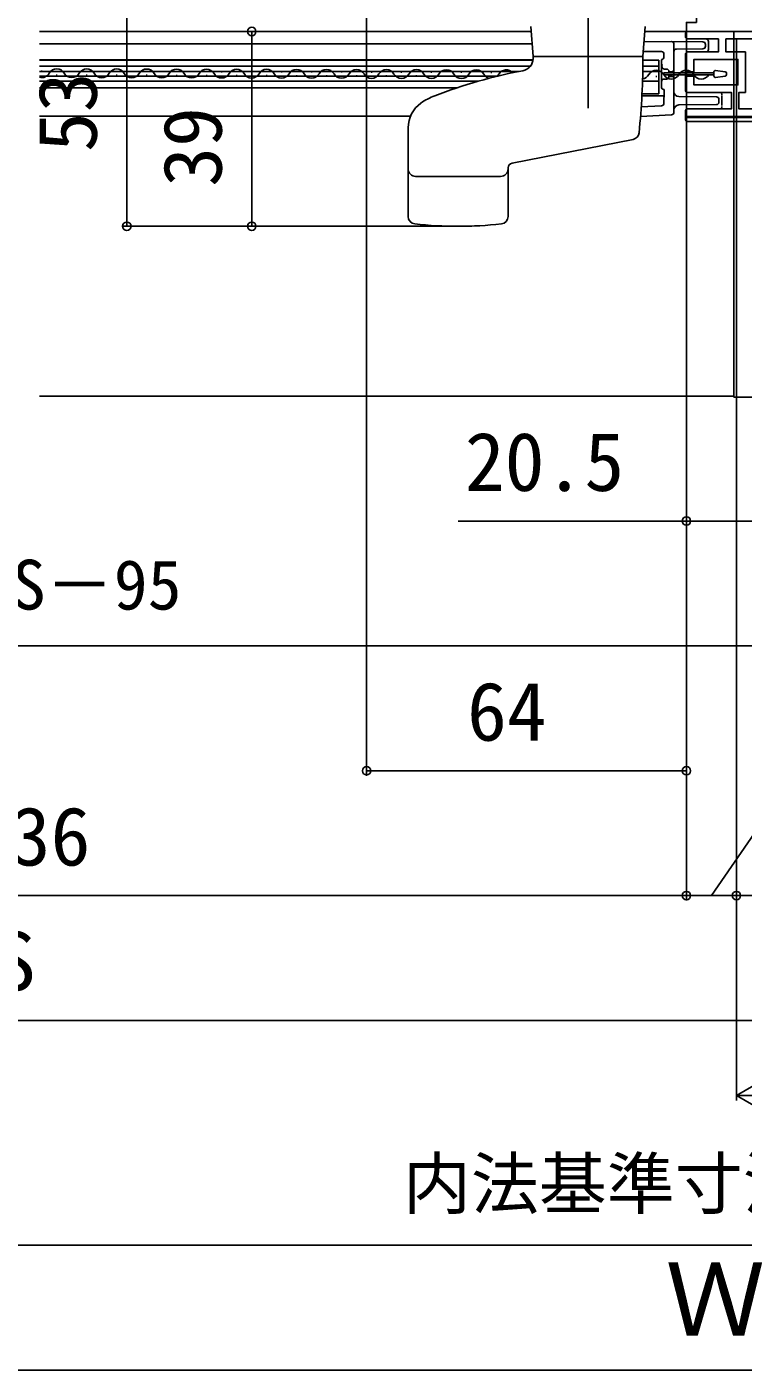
# Model space of a CAD drawing. Units: millimetres, scale not verified. Extents: x -700 to 700, y -1043 to 1036.
# Drawn here: x -97.5 to 45.8, y -558 to -289.1 of the extents above; entities that cross this region are included whole.
import ezdxf
from ezdxf.enums import TextEntityAlignment as Align

# ---------------------------------------------------------------- set-up
doc = ezdxf.new("R2010")
doc.units = ezdxf.units.MM
doc.header["$LTSCALE"] = 6
for name, color, linetype in [('0-2_YKK_11', 7, 'Continuous'), ('0-4_YKK_12', 2, 'Continuous'), ('0-5_YKK_13', 4, 'Continuous'), ('0-7_YKK_D', 6, 'Continuous')]:
    doc.layers.add(name, color=color, linetype=linetype)
doc.styles.add('ＭＳ ゴシック', font='')
doc.styles.get('ＭＳ ゴシック').set_extended_font_data('MS Gothic')

msp = doc.modelspace()

# ---------------------------------------------------------------- linework, layer by layer
at = {"layer": '0-2_YKK_11'}
for points in [[(107.198, -280.031), (110.498, -280.031), (110.498, -288.231), (112.498, -288.231), (112.498, -290.031), (73.498, -290.031), (34.498, -290.031), (34.498, -288.231), (36.498, -288.231), (36.498, -280.031), (39.798, -280.031)], [(34.498, -290.031), (54.998, -290.031), (54.998, -306.031)], [(53.998, -307.031), (34.498, -307.031), (34.498, -305.531), (43.498, -305.531), (43.498, -302.231), (34.498, -302.231), (34.498, -298.981), (35.998, -298.981), (35.998, -300.731), (44.798, -300.731), (44.798, -295.631), (35.998, -295.631), (35.998, -298.081), (34.498, -298.081), (34.498, -294.131), (40.898, -294.131), (40.898, -291.531), (34.498, -291.531), (34.498, -290.031)]]:
    msp.add_lwpolyline(points, dxfattribs=at)
msp.add_lwpolyline([(53.498, -305.531), (53.498, -291.531), (42.398, -291.531), (42.398, -294.131), (46.298, -294.131), (46.298, -302.231), (44.998, -302.231), (44.998, -305.531)], close=True, dxfattribs=at)
at = {"layer": '0-4_YKK_12'}
for p, q in [((-95.001, -290.031), (3.451, -290.031)), ((26.151, -290.031), (34.998, -290.031)), ((-95.001, -292.501), (3.624, -292.501)), ((-95.001, -295.701), (3.787, -295.701)), ((3.774, -295.801), (-95.001, -295.801)), ((28.998, -295.801), (25.799, -295.801)), ((28.998, -302.501), (28.998, -295.801)), ((-95.001, -297.001), (3.249, -297.001)), ((-95.001, -298.051), (0.925, -298.051)), ((-94.63, -297.993), (-94.43, -297.994)), ((-88.63, -298.008), (-88.43, -298.008)), ((-82.631, -298.022), (-82.431, -298.023)), ((-76.631, -298.037), (-76.431, -298.037)), ((-70.631, -298.051), (-70.431, -298.051)), ((-64.631, -298.065), (-64.431, -298.066)), ((-58.631, -298.08), (-58.431, -298.08)), ((-52.631, -298.094), (-52.431, -298.095)), ((-46.631, -298.109), (-46.431, -298.109)), ((-40.631, -298.123), (-40.431, -298.124)), ((-34.631, -298.138), (-34.431, -298.138)), ((-28.631, -298.152), (-28.431, -298.152)), ((-22.631, -298.166), (-22.431, -298.167)), ((-16.631, -298.181), (-16.431, -298.181)), ((-10.631, -298.195), (-10.431, -298.196)), ((-4.631, -298.21), (-4.431, -298.21)), ((25.771, -298.051), (28.998, -298.051)), ((25.788, -297.001), (28.998, -297.001)), ((31.369, -298.296), (31.569, -298.297)), ((37.369, -298.311), (37.569, -298.311)), ((-95.001, -298.951), (-3.203, -298.951)), ((-95.001, -300.001), (-7.207, -300.001)), ((-91.632, -298.76), (-91.432, -298.761)), ((-85.632, -298.775), (-85.432, -298.775)), ((-79.632, -298.789), (-79.432, -298.79)), ((-73.632, -298.804), (-73.432, -298.804)), ((-67.632, -298.818), (-67.432, -298.819)), ((-61.632, -298.833), (-61.432, -298.833)), ((-55.632, -298.847), (-55.432, -298.848)), ((-49.632, -298.861), (-49.432, -298.862)), ((-43.632, -298.876), (-43.432, -298.876)), ((-37.632, -298.89), (-37.432, -298.891)), ((-31.632, -298.905), (-31.432, -298.905)), ((-25.633, -298.919), (-25.433, -298.92)), ((-19.633, -298.934), (-19.433, -298.934)), ((-13.633, -298.948), (-13.433, -298.949)), ((-7.633, -298.962), (-7.433, -298.963)), ((25.719, -300.001), (28.998, -300.001)), ((28.367, -299.049), (28.567, -299.05)), ((34.367, -299.064), (34.567, -299.064)), ((-95.001, -301.301), (-11.422, -301.301)), ((25.615, -302.501), (28.998, -302.501)), ((-95.001, -307.001), (-20.747, -307.001)), ((43.998, -363.031), (-95.001, -363.031))]:
    msp.add_line(p, q, dxfattribs=at)
for centre, start, end in [((-94.529, -297.535), 254.05589, 330.65963), ((-91.533, -299.219), 29.06471, 150.65963), ((-88.529, -297.549), 209.06471, 330.65963), ((-85.533, -299.234), 29.06471, 150.65963), ((-82.529, -297.564), 209.06471, 330.65963), ((-79.533, -299.248), 29.06471, 150.65963), ((-76.529, -297.578), 209.06471, 330.65963), ((-73.533, -299.262), 29.06471, 150.65963), ((-70.529, -297.593), 209.06471, 330.65963), ((-67.533, -299.277), 29.06471, 150.65963), ((-64.529, -297.607), 209.06471, 330.65963), ((-61.534, -299.291), 29.06471, 150.65963), ((-58.529, -297.622), 209.06471, 330.65963), ((-55.534, -299.306), 29.06471, 150.65963), ((-52.529, -297.636), 209.06471, 330.65963), ((-49.534, -299.32), 29.06471, 150.65963), ((-46.53, -297.651), 209.06471, 330.65963), ((-43.534, -299.335), 29.06471, 150.65963), ((-40.53, -297.665), 209.06471, 330.65963), ((-37.534, -299.349), 29.06471, 150.65963), ((-31.534, -299.363), 29.06471, 150.65963), ((-25.534, -299.378), 29.06471, 150.65963), ((-19.534, -299.392), 29.06471, 150.65963), ((-13.534, -299.407), 29.06471, 150.65963), ((-7.534, -299.421), 29.06471, 150.65963), ((-1.534, -299.436), 41.84852, 150.65963), ((28.466, -299.508), 29.06471, 150.65963), ((34.466, -299.522), 29.06471, 150.65963), ((-34.53, -297.679), 209.06471, 330.65963), ((-28.53, -297.694), 209.06471, 330.65963), ((-22.53, -297.708), 209.06471, 330.65963), ((-16.53, -297.723), 209.06471, 330.65963), ((-10.53, -297.737), 209.06471, 330.65963), ((-4.53, -297.752), 209.06471, 253.83902), ((-4.53, -297.752), 314.31737, 330.65963), ((25.47, -297.824), 278.81735, 330.65963), ((31.47, -297.838), 209.06471, 330.65963), ((37.47, -297.853), 209.06471, 330.65963)]:
    msp.add_arc(centre, 1.718, start, end, dxfattribs=at)
at = {"layer": '0-5_YKK_13'}
for p, q in [((14.801, -305.406), (14.801, -182.582)), ((25.801, -295.031), (26.22, -289.031)), ((37.803, -292.106), (31.503, -292.051)), ((31.998, -296.664), (31.998, -292.551)), ((34.298, -291.031), (34.298, -290.531)), ((38.398, -291.531), (34.798, -291.531)), ((38.298, -293), (38.298, -292.606)), ((38.898, -293.631), (38.898, -292.031)), ((3.801, -295.031), (3.801, -295.433)), ((25.801, -295.031), (3.801, -295.031)), ((25.869, -294.051), (29.498, -294.051)), ((29.998, -295.251), (29.998, -294.551)), ((32.494, -293.546), (37.803, -293.5)), ((34.298, -294.631), (34.298, -301.731)), ((38.398, -294.131), (34.798, -294.131)), ((29.498, -295.842), (29.498, -301.252)), ((29.626, -296.664), (29.591, -297.051)), ((40.002, -298.331), (30.002, -298.331)), ((30.02, -297.551), (30.091, -297.551)), ((30.091, -297.551), (30.091, -297.551)), ((30.498, -297.551), (30.091, -297.551)), ((30.998, -298.051), (30.998, -298.075)), ((31.498, -298.075), (30.998, -298.075)), ((30.998, -298.075), (30.998, -298.331)), ((31.498, -298.075), (31.498, -298.331)), ((31.998, -297.577), (31.998, -296.664)), ((31.998, -298.373), (31.998, -297.577)), ((40.002, -298.936), (40.002, -298.126)), ((40.344, -297.829), (42.244, -298.096)), ((42.502, -298.669), (42.502, -298.393)), ((30.091, -299.551), (30.02, -299.551)), ((30.998, -298.731), (30.998, -299.027)), ((30.998, -299.027), (30.998, -299.051)), ((30.998, -299.027), (31.498, -299.027)), ((31.498, -298.731), (31.498, -299.027)), ((31.998, -300.437), (31.998, -299.525)), ((31.998, -306.221), (31.998, -300.437)), ((40.344, -299.233), (42.244, -298.966)), ((25.595, -302.884), (29.766, -302.884)), ((30.001, -303.248), (30.065, -303.184)), ((30.001, -304.407), (30.001, -303.248)), ((30.065, -303.184), (30.065, -301.851)), ((40.503, -303.125), (32.99, -303.059)), ((34.798, -302.231), (41.098, -302.231)), ((40.998, -304.177), (40.998, -303.625)), ((41.598, -302.831), (41.598, -304.831)), ((25.461, -305.119), (29.527, -304.906)), ((32.99, -304.742), (40.503, -304.677)), ((34.298, -306.031), (34.298, -307.531)), ((41.098, -305.531), (34.798, -305.531)), ((25.319, -307.046), (31.524, -306.72)), ((34.298, -307.231), (54.098, -307.231)), ((34.798, -308.031), (54.898, -308.031)), ((-21.199, -327.069), (-21.199, -309.286)), ((23.815, -311.644), (-0.391, -316.373)), ((-2.699, -319.031), (-19.699, -319.031)), ((-1.199, -327.069), (-1.199, -317.354))]:
    msp.add_line(p, q, dxfattribs=at)
for points in [[(25.801, -295.031), (3.801, -295.031), (3.381, -289.031)], [(55.898, -307.031), (55.898, -290.031), (34.798, -290.031)], [(31.503, -292.051), (31.498, -292.051), (26.006, -292.099)], [(30.002, -298.331), (30.002, -298.731), (40.002, -298.731)], [(31.998, -299.525), (31.998, -298.728), (31.998, -298.373)], [(30.498, -299.551), (30.091, -299.551), (30.091, -299.551)]]:
    msp.add_lwpolyline(points, dxfattribs=at)
msp.add_lwpolyline([(43.998, -290.031), (54.998, -290.031), (54.998, -363.231), (43.998, -363.231)], close=True, dxfattribs=at)
for centre, radius, start, end in [((34.798, -290.531), 0.5, 90, 180), ((31.498, -292.551), 0.5, 0, 89.5), ((34.798, -291.031), 0.5, 180, 270), ((37.798, -292.606), 0.5, 0, 89.5), ((37.798, -293), 0.5, 270.5, 0), ((38.398, -292.031), 0.5, 0, 90), ((1.301, -295.433), 2.5, 280.59956, 0), ((-124.199, -295.031), 150, 354.14801, 0), ((32.498, -294.046), 0.5, 90.5, 180), ((34.798, -294.631), 0.5, 90, 180), ((38.398, -293.631), 0.5, 270, 0), ((20.155, -396.184), 100, 100.59956, 111.12437), ((30.498, -298.051), 0.5, 0, 90), ((31.499, -297.576), 0.499, 269.86814, 359.86749), ((40.302, -298.126), 0.3, 82, 180), ((42.202, -298.393), 0.3, 0, 82), ((30.02, -300.051), 0.5, 90.00106, 180.00113), ((30.498, -299.051), 0.5, 270, 0), ((31.499, -299.526), 0.499, 0.13256, 90.13181), ((40.302, -298.936), 0.3, 180, 278), ((42.202, -298.669), 0.3, 278, 0), ((-11.199, -315.031), 13, 111.12437, 124.8499), ((32.998, -302.059), 1, 180, 269.5), ((34.798, -301.731), 0.5, 180, 270), ((40.498, -303.625), 0.5, 0, 89.5), ((41.098, -302.731), 0.5, 0, 90), ((-15.199, -309.286), 6, 124.8499, 180), ((29.501, -304.407), 0.5, 273.00166, 359.99834), ((31.498, -306.221), 0.5, 273, 0), ((32.998, -305.742), 1, 90.5, 180), ((34.798, -306.031), 0.5, 90, 180), ((40.498, -304.177), 0.5, 270.5, 0), ((41.098, -305.031), 0.5, 270, 0), ((34.798, -307.531), 0.5, 180, 270), ((23.527, -310.172), 1.5, 281.05459, 354.14801), ((-0.199, -317.354), 1, 101.05459, 180), ((-19.699, -317.531), 1.5, 180, 270), ((-2.699, -317.531), 1.5, 270, 0), ((-19.699, -327.069), 1.5, 180, 263.78381), ((-2.699, -327.069), 1.5, 276.21619, 0), ((-11.199, -249.031), 80, 263.78381, 276.21619)]:
    msp.add_arc(centre, radius, start, end, dxfattribs=at)
for centre, major_axis, ratio, start_param, end_param in [((29.498, -294.551), (-0.354, -0.354), 0.999924, 2.3562326, 3.9269527), ((29.798, -295.842), (-0.212, 0.212), 0.999924, 5.6652293, 7.0685454), ((29.698, -295.251), (-0.212, 0.212), 0.999924, 2.5236367, 3.9269527), ((30.091, -297.051), (-0.337, 0.369), 0.999579, 0.8308003, 2.4007602), ((29.798, -301.252), (-0.212, -0.212), 0.999924, 5.4978252, 7.0138864), ((29.765, -303.184), (-0.212, -0.212), 0.999924, 2.3562326, 3.9269527), ((29.765, -301.851), (-0.212, -0.212), 0.999924, 2.3562326, 3.8722937)]:
    msp.add_ellipse(centre, major_axis=major_axis, ratio=ratio, start_param=start_param, end_param=end_param, dxfattribs=at)
at = {"layer": '0-7_YKK_D'}
for p, q in [((-77.5, -276.029), (-77.502, -329.03)), ((-29.502, -276.029), (-29.502, -439.028)), ((-44.522, -290.03), (-53.5, -290.03)), ((-52.5, -290.03), (-52.502, -329.031)), ((34.498, -290.131), (34.498, -464.028)), ((34.496, -290.533), (34.496, -439.028)), ((34.496, -290.533), (34.496, -464.028)), ((44.498, -291.421), (44.498, -504.027)), ((44.498, -291.421), (44.498, -464.028)), ((44.498, -291.421), (44.498, -464.028)), ((34.497, -307.281), (34.496, -389.031)), ((-8.445, -329.033), (-78.502, -329.03)), ((-9.445, -329.033), (-53.502, -329.031)), ((54.996, -413.031), (-248.002, -413.031)), ((34.496, -438.028), (-29.502, -438.028)), ((-227.502, -463.028), (34.498, -463.028)), ((44.498, -463.028), (34.496, -463.028)), ((102.498, -463.028), (44.498, -463.028)), ((88.5, -488.026), (-281.5, -488.029)), ((44.498, -503.027), (56.623, -496.027)), ((44.498, -503.027), (56.623, -510.027)), ((44.498, -503.027), (68.747, -503.027)), ((-261.501, -533.027), (350.499, -533.027)), ((-281.503, -558.021), (370.497, -558.027))]:
    msp.add_line(p, q, dxfattribs=at)
for points in [[(54.996, -388.031), (34.496, -388.031), (-11.176, -388.031)], [(39.497, -463.028), (56.755, -438.028), (81.755, -438.028)]]:
    msp.add_lwpolyline(points, dxfattribs=at)
for centre in [(-52.5, -290.03), (-77.502, -329.03), (-52.502, -329.031), (34.496, -388.031), (-29.502, -438.028), (34.496, -438.028), (34.496, -463.028), (34.498, -463.028), (44.498, -463.028), (44.498, -463.028)]:
    msp.add_circle(centre, 0.85, dxfattribs=at)

# ---------------------------------------------------------------- texts
at = {"layer": '0-7_YKK_D', "style": 'ＭＳ ゴシック'}
for s, height, rotation, p in [('53', 11.73, 89.998, (-80.001, -314.166)), ('39', 11.73, 89.998, (-55.001, -321.121)), ('WS', 11.73, 0.001, (-111.682, -485.528)), ('Ｗ', 14.66, 359.999, (30.292, -555.524))]:
    msp.add_text(s, height=height, rotation=rotation, dxfattribs=at).set_placement(p, align=Align.BOTTOM_LEFT)
for s, height, p in [('20.5', 11.73, (-9.858, -385.531)), ('網戸出来幅＝WS－95', 9.971, (-188.882, -408.754)), ('64', 11.73, (-9.412, -435.528)), ('WS－136', 11.73, (-140.684, -460.528)), ('内法基準寸法w', 9.971, (-22.226, -528.672))]:
    msp.add_text(s, height=height, dxfattribs=at).set_placement(p, align=Align.BOTTOM_LEFT)

doc.saveas('drawing.dxf')
